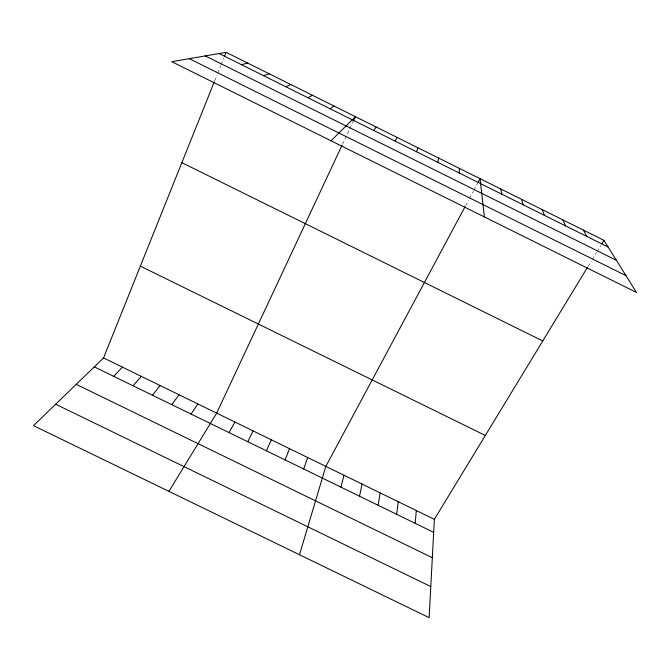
<?xml version="1.0" encoding="UTF-8"?>
<svg xmlns="http://www.w3.org/2000/svg" width="670" height="670" viewBox="0 0 670 670"><rect width="100%" height="100%" fill="white"/><g stroke="black" fill="none" stroke-linecap="round" stroke-linejoin="round"><path stroke-width="0.5" stroke-dasharray="3.35 2.51" d="M214.668 80.877L216.921 75.258M217.691 73.348L220.757 65.71M221.134 64.755L223.814 58.072M342.353 144.578L352.814 122.225M465.558 205.765L468.514 200.246M469.477 198.454L473.33 191.268M473.816 190.372L477.668 183.186M587.967 266.559L591.225 261.208M592.28 259.466L596.509 252.498M597.045 251.627L600.747 245.53"/><path stroke-width="1" d="M459.293 173.019L459.352 168.388M587.431 267.447L434.361 519.342L429.143 617.656L33.5 425.651L103.54 357.922L214.291 81.815M415.166 523.329L416.313 510.54M396.632 514.3L398.256 501.721M437.937 162.391L438.616 158.061M378.089 505.255L380.175 492.902M359.522 496.202L362.076 484.075M340.938 487.14L343.961 475.231M299.49 554.735L325.829 466.387L465.064 206.687M416.556 151.755L417.846 147.735M303.719 468.992L307.672 457.526M285.085 459.905L289.507 448.666M224.584 56.163L226.117 52.344L603.921 240.312L636.5 292.472L171.729 61.682L226.117 52.344M266.434 450.81L271.325 439.788M341.909 145.524L216.67 413.122L168.941 491.386M353.249 121.303L355.41 116.672L331.03 140.784M247.758 441.706L253.126 430.911M395.149 141.11L397.059 137.392M478.145 182.282L480.072 178.697L484.377 216.938M229.065 432.594L234.902 422.016M601.802 243.788L603.921 240.312M191.059 414.06L197.859 403.943M171.746 404.647L179.032 394.756M373.726 130.449L376.247 127.04M152.408 395.216L160.189 385.56M133.054 385.778L141.328 376.356M113.682 376.331L122.442 367.143M330.142 108.775L333.928 105.986M307.982 97.753L312.413 95.282M285.805 86.723L290.872 84.562M263.595 75.677L269.315 73.834M241.368 64.621L247.724 63.097M94.286 366.875L433.674 532.357M76.229 384.337L432.326 557.716M55.669 404.219L430.793 586.577M103.54 357.922L434.361 519.342M140.365 266.132L485.34 435.45M181.863 162.668L542.759 340.963M219.107 53.55L608.125 247.046M205.288 55.92L616.417 260.312M189.292 58.667L625.998 275.655M583.336 230.07L586.937 236.502M562.725 219.819L565.723 225.949M542.097 209.551L544.484 215.388M521.444 199.275L523.228 204.811M500.775 188.99L501.939 194.225"/></g></svg>
